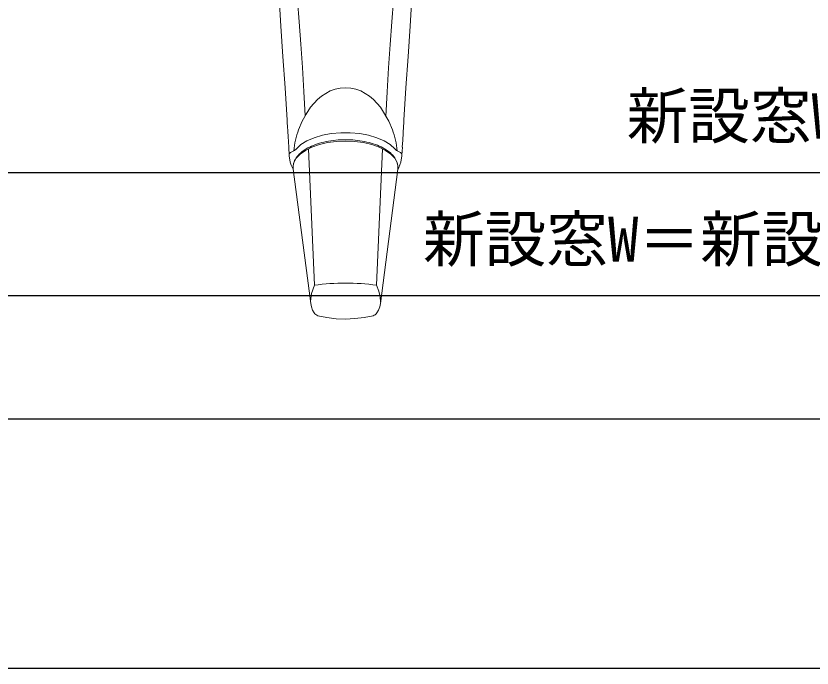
# Model space of a CAD drawing. Units: millimetres, scale not verified. Extents: x -525 to 525, y -783 to 778.
# Drawn here: x -342.5 to -213.3, y -782.8 to -676.9 of the extents above; entities that cross this region are included whole.
import ezdxf
from ezdxf.enums import TextEntityAlignment as Align

# ---------------------------------------------------------------- set-up
doc = ezdxf.new("R2010")
doc.units = ezdxf.units.MM
doc.header["$LTSCALE"] = 4
doc.layers.add('0-6_YKK_13', color=4, linetype='Continuous', lineweight=18)
doc.layers.add('0-8_YKK_D', color=6, linetype='Continuous')
doc.layers.add('0-9_YKK_ZWAK', color=7, linetype='Continuous')
doc.styles.add('ＭＳ ゴシック', font='')
doc.styles.get('ＭＳ ゴシック').set_extended_font_data('MS Gothic')

msp = doc.modelspace()

# ---------------------------------------------------------------- linework, layer by layer
at = {"layer": '0-6_YKK_13'}
for p, q in [((-296.518, -677.845), (-296.781, -674.408)), ((-281.24, -674.408), (-281.503, -677.845)), ((-283.354, -691.722), (-281.98, -693.985)), ((-298.485, -693.82), (-298.483, -693.801)), ((-279.538, -693.801), (-279.536, -693.82)), ((-298.424, -694.81), (-298.424, -694.801)), ((-296.62, -695.364), (-296.041, -693.985)), ((-281.98, -693.985), (-281.401, -695.364)), ((-298.158, -699.54), (-298.231, -698.192)), ((-295.021, -698.482), (-294.061, -720.613)), ((-283.961, -720.613), (-283, -698.482)), ((-279.858, -699.498), (-279.788, -698.201)), ((-298.158, -699.54), (-298.153, -699.605)), ((-298.153, -699.605), (-297.971, -700.645)), ((-280.05, -700.645), (-279.868, -699.605)), ((-279.868, -699.605), (-279.863, -699.54)), ((-297.63, -701.534), (-297.492, -701.766)), ((-297.496, -701.235), (-297.5, -701.273)), ((-297.492, -701.766), (-297.5, -701.273)), ((-280.529, -701.766), (-280.513, -701.488)), ((-280.354, -701.509), (-280.529, -701.766)), ((-280.521, -701.273), (-280.525, -701.235)), ((-297.492, -701.766), (-294.657, -723.57)), ((-283.343, -723.57), (-280.529, -701.766))]:
    msp.add_line(p, q, dxfattribs=at)
for points in [[(-298.483, -693.801), (-298.817, -688.553), (-299.158, -683.461), (-299.489, -678.561), (-299.789, -673.884)], [(-278.232, -673.884), (-278.533, -678.561), (-278.864, -683.461), (-279.204, -688.553), (-279.538, -693.801)], [(-295.584, -693.135), (-295.788, -689.158), (-296.003, -685.276), (-296.248, -681.5), (-296.518, -677.845)], [(-281.503, -677.845), (-281.775, -681.52), (-282.021, -685.319), (-282.236, -689.225), (-282.442, -693.224)], [(-296.041, -693.985), (-295.399, -692.831), (-294.667, -691.722), (-293.561, -690.476), (-292.923, -689.936), (-292.226, -689.466), (-291.478, -689.078), (-290.685, -688.787), (-289.856, -688.608), (-289.01, -688.546), (-288.166, -688.607), (-287.34, -688.788), (-286.545, -689.076), (-285.795, -689.461), (-285.101, -689.933), (-284.474, -690.482), (-283.354, -691.722)], [(-298.485, -693.82), (-298.454, -694.315), (-298.423, -694.81)], [(-279.598, -694.81), (-279.567, -694.315), (-279.537, -693.82)], [(-298.231, -698.192), (-298.276, -697.335), (-298.323, -696.481), (-298.372, -695.634), (-298.422, -694.791)], [(-279.599, -694.791), (-279.666, -695.916), (-279.729, -697.05), (-279.791, -698.192)], [(-281.031, -698.455), (-281.774, -697.774), (-282.747, -697.17), (-283.919, -696.661), (-285.254, -696.265), (-286.708, -695.994), (-288.235, -695.856), (-289.787, -695.856), (-291.314, -695.994), (-292.768, -696.265), (-294.102, -696.661), (-295.274, -697.17), (-296.247, -697.774), (-296.99, -698.455)], [(-280.514, -701.45), (-280.525, -701.235), (-280.644, -700.712), (-281.027, -699.997), (-281.653, -699.326), (-282.502, -698.719), (-283.549, -698.196), (-284.763, -697.771), (-286.105, -697.458), (-287.535, -697.266), (-289.011, -697.202), (-290.486, -697.266), (-291.916, -697.458), (-293.259, -697.771), (-294.472, -698.196), (-295.519, -698.719), (-296.369, -699.326), (-296.994, -699.997), (-297.378, -700.712), (-297.496, -701.235)], [(-293.217, -697.564), (-293.558, -697.67), (-293.889, -697.785), (-294.209, -697.907), (-294.518, -698.038), (-294.816, -698.176), (-295.1, -698.322), (-295.372, -698.475), (-295.63, -698.635), (-295.874, -698.802), (-296.104, -698.976), (-296.319, -699.157), (-296.517, -699.344), (-296.697, -699.537), (-296.861, -699.737), (-297.008, -699.943), (-297.143, -700.154), (-297.263, -700.37), (-297.361, -700.592), (-297.427, -700.818), (-297.452, -701.05)], [(-280.513, -701.488), (-280.527, -701.255), (-280.555, -701.023), (-280.607, -700.794), (-280.682, -700.569), (-280.778, -700.347), (-280.892, -700.131), (-281.025, -699.92), (-281.174, -699.715), (-281.341, -699.516), (-281.526, -699.323), (-281.726, -699.137), (-281.942, -698.957), (-282.173, -698.784), (-282.418, -698.617), (-282.678, -698.458), (-282.951, -698.306), (-283.237, -698.161), (-283.536, -698.023), (-283.846, -697.894), (-284.168, -697.772), (-284.5, -697.658), (-284.842, -697.553), (-285.193, -697.456), (-285.552, -697.368), (-285.919, -697.289), (-286.293, -697.219), (-286.673, -697.157), (-287.059, -697.106), (-287.841, -697.03), (-288.634, -696.993), (-289.43, -696.994), (-290.222, -697.033), (-291.004, -697.111), (-291.389, -697.164), (-291.768, -697.226), (-292.141, -697.297), (-292.508, -697.377), (-292.866, -697.466), (-293.217, -697.564)], [(-297.727, -698.963), (-297.942, -699.081), (-298.083, -699.224), (-298.154, -699.38), (-298.158, -699.54)], [(-296.99, -698.455), (-297.298, -698.731), (-297.727, -698.963)], [(-280.294, -698.963), (-280.723, -698.731), (-281.031, -698.455)], [(-279.863, -699.54), (-279.867, -699.38), (-279.938, -699.224), (-280.079, -699.081), (-280.294, -698.963)], [(-297.971, -700.645), (-297.85, -701.1), (-297.63, -701.534)], [(-280.354, -701.509), (-280.169, -701.083), (-280.05, -700.645)], [(-294.061, -720.613), (-294.504, -721.956), (-294.705, -723.2)], [(-283.313, -723.337), (-283.397, -722.482), (-283.621, -721.57), (-283.961, -720.613)], [(-294.657, -723.57), (-294.536, -724.136), (-294.344, -724.661), (-294.081, -725.119)], [(-283.929, -725.125), (-283.671, -724.655), (-283.459, -724.14), (-283.343, -723.57)], [(-293.487, -725.576), (-292.017, -725.88), (-290.521, -726.055), (-289.012, -726.112), (-287.505, -726.047), (-286.006, -725.879), (-284.535, -725.583)]]:
    msp.add_lwpolyline(points, dxfattribs=at)
for centre, radius, start, end in [((-289.011, -759.721), 39.433, 82.64212, 97.35788), ((-293.146, -724.518), 1.112, 212.7283, 252.14239), ((-284.851, -724.536), 1.094, 286.80331, 327.43696)]:
    msp.add_arc(centre, radius, start, end, dxfattribs=at)
for start_param, end_param in [(1.1081063, 1.4177258), (4.8654534, 5.175079)]:
    msp.add_ellipse((-289.011, -700.588), major_axis=(0, 11.705), ratio=0.726512, start_param=start_param, end_param=end_param, dxfattribs=at)
at = {"layer": '0-8_YKK_D'}
for p, q in [((-419.5, -702.301), (-7.5, -702.301)), ((-419.5, -722.301), (395.5, -722.301)), ((-424.5, -742.301), (400.503, -742.301))]:
    msp.add_line(p, q, dxfattribs=at)
at = {"layer": '0-9_YKK_ZWAK'}
msp.add_lwpolyline([(-525, -782.8), (525, -782.8), (525, 747.2)], dxfattribs=at)

# ---------------------------------------------------------------- texts
at = {"layer": '0-8_YKK_D', "style": 'ＭＳ ゴシック'}
for s, p in [('新設窓W1', (-243.387, -698.994)), ('新設窓W＝新設窓W1＋新設窓W2＋17＝ジョイント枠出来幅JW＝既設窓枠開口幅KW－10', (-276.432, -718.994))]:
    msp.add_text(s, height=7.331, dxfattribs=at).set_placement(p, align=Align.BOTTOM_LEFT)

doc.saveas('drawing.dxf')
